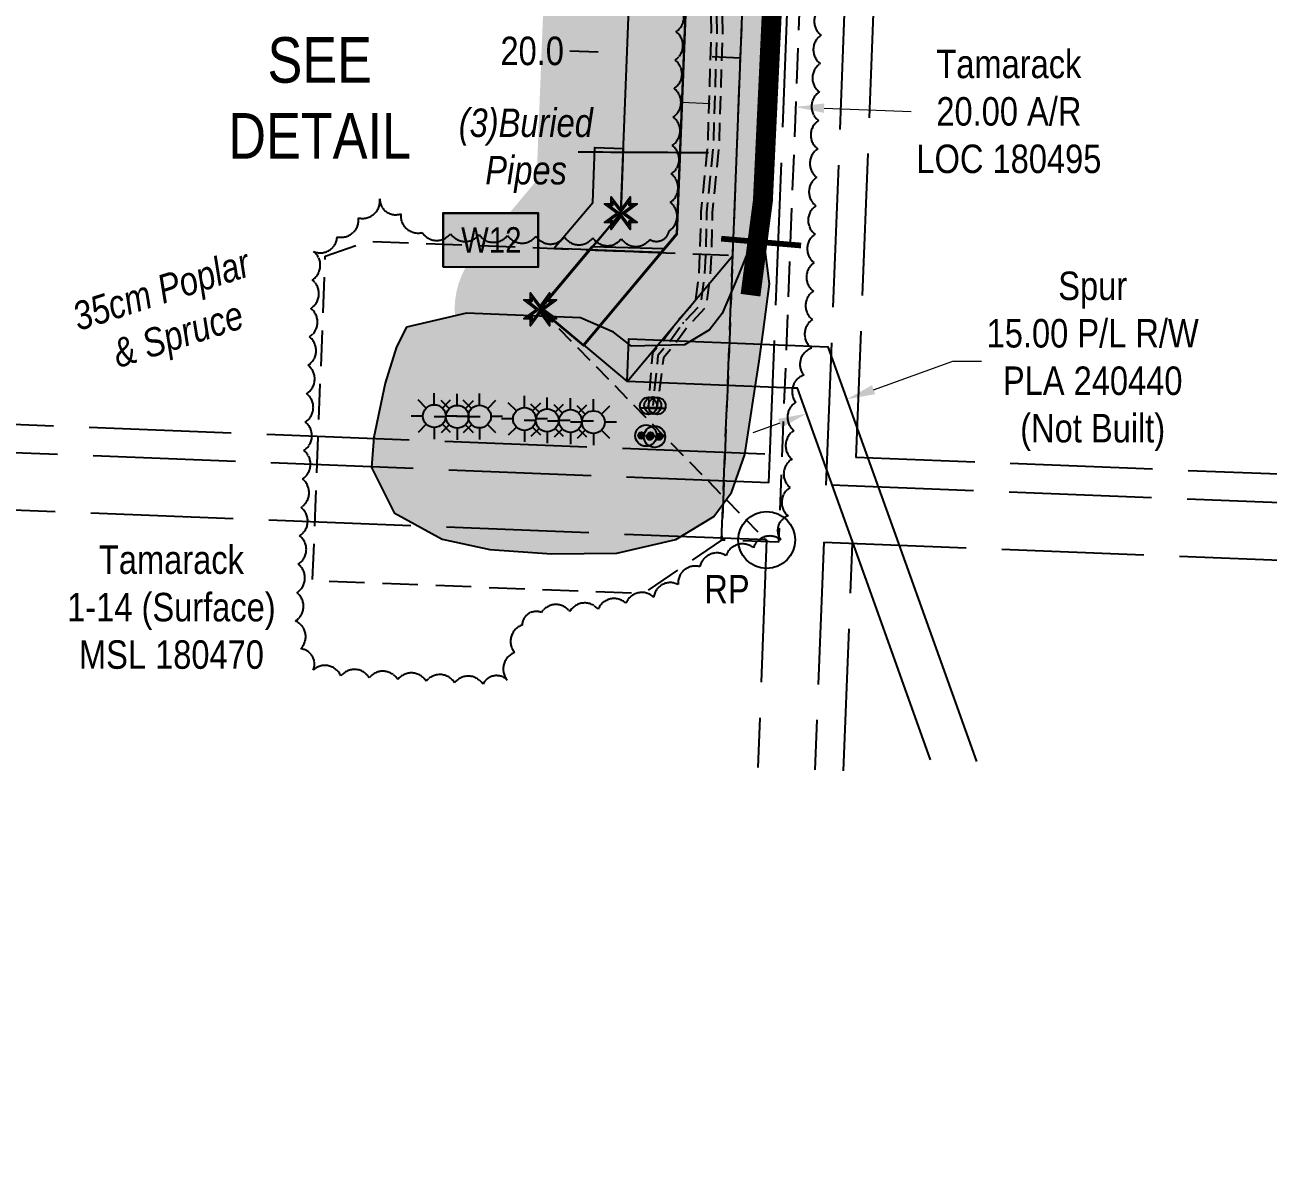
# Model space of a CAD drawing. Extents: x 325071 to 332576, y 6141995 to 6143910.
# Drawn here: x 327219.9 to 327656.5, y 6142758.7 to 6143155.1 of the extents above; entities that cross this region are included whole.
import ezdxf
from ezdxf.enums import TextEntityAlignment as Align

# ---------------------------------------------------------------- set-up
doc = ezdxf.new("R2010")
doc.units = 0
doc.header["$LTSCALE"] = 5
doc.header["$PDSIZE"] = 0.5
for name, pattern in [('0', [1, 1, 0]), ('foc-ACCESSROAD', [3.75, 2.5, -1.25]), ('foc-TIELINE', [1.875, 1.25, -0.625]), ('foc-UNSURVEYED', [12.5, 10, -2.5]), ('UG_PIPE', [1.875, 1.25, -0.625])]:
    doc.linetypes.add(name, pattern=pattern)
doc.layers.get('Defpoints').update_dxf_attribs({"color": 9})
for name, color, linetype in [('35', 37, 'Continuous'), ('AS-PIPE-UG', 44, 'UG_PIPE'), ('AS-PIPE-UG-T', 44, 'Continuous'), ('AS-ROADS', 254, 'Continuous'), ('AS-SYMBOL', 7, 'Continuous'), ('C-AR', 13, 'foc-ACCESSROAD'), ('C-RW', 13, 'Continuous'), ('C-WS', 13, 'foc-ACCESSROAD'), ('C-WS-S', 8, 'Continuous'), ('DETAIL-T', 7, 'Continuous'), ('L-MON', 1, 'Continuous'), ('L-TIE', 7, 'foc-TIELINE'), ('L-USEC', 7, 'foc-UNSURVEYED'), ('P-BUFFER-H 30m', 51, 'Continuous'), ('P-PROPOSED', 10, 'Continuous'), ('P-PROPOSED-H', 21, 'Continuous'), ('P-TEMP-BLOCKS', 250, 'Continuous'), ('P-TEMP-H', 41, 'Continuous'), ('P-TEMP_WORKSPACE', 46, 'Continuous'), ('P-TXT', 4, 'Continuous'), ('T-BUSH', 110, '0')]:
    doc.layers.add(name, color=color, linetype=linetype)
for name, color, linetype, lineweight in [('AS-GENERAL', 48, 'Continuous', 18), ('C-AR-T', 13, 'Continuous', 9), ('C-RW-T', 13, 'Continuous', 9)]:
    doc.layers.add(name, color=color, linetype=linetype, lineweight=lineweight)
doc.layers.add('P-EXISTINGCUT', color=125, linetype='Continuous', plot=False)
doc.layers.add('P-EXISTINGDISPO', color=175, linetype='Continuous', plot=False)
doc.styles.add('80', font='ARIALN.TTF', dxfattribs={"height": 10})
doc.styles.add('80CG', font='ARIALN.TTF', dxfattribs={"height": 10})
doc.styles.add('80L', font='ARIALN.TTF', dxfattribs={"height": 10})
doc.styles.add('80LS', font='ARIALNI.TTF', dxfattribs={"height": 10})
doc.dimstyles.new('Compass 5 000', dxfattribs={"dimscale": 5, "dimtxt": 9, "dimasz": 2, "dimexe": 0.2, "dimexo": 0.0625, "dimgap": 0.5, "dimtad": 0, "dimtih": 1, "dimtoh": 1, "dimzin": 0, "dimdsep": 46, "dimtxsty": '80CG', "dimcen": 0.1, "dimse1": 1, "dimse2": 1, "dimclrd": 256, "dimclrt": 256, "dimaunit": 1, "dimadec": 4, "dimazin": 0, "dimtfac": 0.06, "dimtofl": 0, "dimtmove": 0, "dimatfit": 1, "dimfxl": 0.2, "dimtolj": 1, "dimtzin": 0, "dimlwd": -1, "dimarcsym": 0})

# ---------------------------------------------------------------- blocks, each defined once
blk = doc.blocks.new('*D433')
at = {"layer": 'C-AR-T', "transparency": 16777216}
for p, q in [((327460.5543209595, 6143127.441413403), (327450.5620206417, 6143127.833758096)), ((327500.5195913234, 6143125.872188974), (327531.0968747934, 6143124.671581053))]:
    blk.add_line(p, q, dxfattribs=at)
for points in [[(327460.6197117418, 6143129.106796789), (327460.4889301773, 6143125.776030016), (327470.5466212773, 6143127.049068709)], [(327500.5849821058, 6143127.537572361), (327500.4542005413, 6143124.206805588), (327490.5272910057, 6143126.264533668)]]:
    blk.add_solid(points, dxfattribs=at)
at = {"layer": 'Defpoints', "color": 0, "transparency": 16777216}
for p in [(327474.6231156647, 6143230.869910021), (327494.6037853931, 6143230.08537498), (327490.5272910057, 6143126.264533668)]:
    blk.add_point(p, dxfattribs=at)
at = {"layer": 'C-AR-T', "transparency": 16777216, "insert": (327565.4317997593, 6143124.671581054), "char_height": 10, "attachment_point": 5, "style": '80CG'}
blk.add_mtext('\\A1;Tamarack\\P20.00 A/R\\PLOC 180495', dxfattribs=at)
blk = doc.blocks.new('RISER')
h = blk.add_hatch(color=255)
h.dxf.hatch_style = 1
edge = h.paths.add_edge_path()
edge.add_arc((0, 0), 0.7000000000000001, 0, 360)
blk.add_hatch(color=13).paths.add_polyline_path([(0.5809894393423747, -0.1498374831999172), (-0.5809055220925075, -0.1501624933266612, 0.7745966773228882)])
at = {"color": 13}
blk.add_line((-0.5809055220925075, -0.1501624933266612), (0.5809894393423747, -0.1498374831996898), dxfattribs=at)
blk.add_circle((0, 0), 0.6000000000000001, dxfattribs=at)
blk = doc.blocks.new('PIG')
h = blk.add_hatch(color=255)
h.dxf.hatch_style = 1
edge = h.paths.add_edge_path()
edge.add_arc((0, 0), 0.85, 0, 360)
at = {"layer": 'AS-SYMBOL'}
h = blk.add_hatch(color=13, dxfattribs=at)
h.dxf.hatch_style = 1
h.paths.add_polyline_path([(-0.1007441909823683, 0.004742452807931841, 1), (-0.5507441909794579, 0.004742452807931841, 1)])
h = blk.add_hatch(color=13, dxfattribs=at)
h.dxf.hatch_style = 1
h.paths.add_polyline_path([(0.1007441909823683, 0.004742452807931841, 1), (0.5507441909794579, 0.004742452807931841, 1)])
at = {"layer": 'AS-SYMBOL', "color": 13}
for centre, radius in [((0, 0), 0.75), ((-0.3257441909809131, 0.004742452807931841), 0.225), ((0.3257441909809131, 0.004742452807931841), 0.225)]:
    blk.add_circle(centre, radius, dxfattribs=at)
blk = doc.blocks.new('GAS')
h = blk.add_hatch(color=255)
h.dxf.hatch_style = 1
edge = h.paths.add_edge_path()
edge.add_arc((0, 0), 0.9, 0, 360)
for p, q in [((-0.5711929310346023, 0.5711929297831376), (-1.142385862069204, 1.142385861385264)), ((0, 0.8077887887338874), (0, 1.615577579286764)), ((0.5711929310309642, 0.5711929297831376), (1.142385862065566, 1.142385861385264)), ((-0.8077887898725749, 0), (-1.615577579628734, 0)), ((1.615577579625096, 0), (0.8077887898689368, 0)), ((-0.5711929310346023, -0.5711929316021271), (-1.142385862069204, -1.142385863204253)), ((0, -0.8077887905528768), (0, -1.615577581105753)), ((1.142385862065566, -1.142385863204253), (0.5711929310309642, -0.5711929316021271))]:
    blk.add_line(p, q)
blk.add_circle((0, 0), 0.8000000000000003)
blk = doc.blocks.new('*D445')
at = {"layer": 'C-RW-T', "transparency": 16777216}
for p, q in [((327517.9126380277, 6143026.964910468), (327545.7788028894, 6143036.945029503)), ((327545.7788028894, 6143036.945029503), (327555.7788028892, 6143036.945029504)), ((327484.9638447966, 6143015.164475061), (327475.5494168131, 6143011.79274765))]:
    blk.add_line(p, q, dxfattribs=at)
for points in [[(327517.3506834591, 6143028.533981799), (327518.4745925963, 6143025.395839138), (327508.4982100436, 6143023.593183056)], [(327484.401890228, 6143016.733546393), (327485.5257993652, 6143013.595403731), (327494.3782727802, 6143018.536202474)]]:
    blk.add_solid(points, dxfattribs=at)
at = {"layer": 'Defpoints', "color": 0, "transparency": 16777216}
for p in [(327508.4982100436, 6143023.593183056), (327511.0009096886, 6143016.605226234), (327496.8809724248, 6143011.548245652)]:
    blk.add_point(p, dxfattribs=at)
at = {"layer": 'C-RW-T', "transparency": 16777216, "insert": (327594.8647510477, 6143036.945029504), "char_height": 10, "attachment_point": 5, "style": '80CG'}
blk.add_mtext('\\A1;Spur\\P15.00 P/L R/W\\PPLA 240440\\P(Not Built)', dxfattribs=at)
blk = doc.blocks.new('TEMP')
h = blk.add_hatch(color=255)
h.dxf.hatch_style = 1
h.paths.add_polyline_path([(-5.274161e-10, 0.2514284397220763), (-0.6656854269836912, 1.152061669657268), (-0.6656854269836914, 0.6656854303339061), (-1.152061663105632, 0.6656854303339061), (-0.2514284404497629, 5.273253e-10), (-1.152061661774314, -0.665685419564579), (-0.6656854224511335, -0.6656854195645793), (-0.6656854224511335, -1.152061655686338), (-5.273251e-10, -0.2514284436956587), (0.6656854183820542, -1.152061663420681), (0.6656854183820542, -0.6656854208922597), (1.152061656810019, -0.6656854053035205), (0.2514284429676993, 5.273253e-10), (1.152061671303363, 0.6656854258011663), (0.6656854287749412, 0.6656854258011663), (0.6656854131859291, 1.15206166422904)])
h.paths.add_polyline_path([(0.5656854229146121, 0.8485281473411305), (0.5656854319800914, 0.5656854258011663), (0.8485281444547581, 0.5656854258011663), (0.0831890339399251, 0), (0.8485281399220186, -0.5656854150320215), (0.5656854183820542, -0.5656854240973189), (0.5656854183820542, -0.8485281365719859), (0, -0.08318903609469999), (-0.5656854224511337, -0.8485281320390644), (-0.5656854224511337, -0.5656854195645792), (-0.8485281349258001, -0.5656854195645794), (-0.0831890328488955, 0), (-0.8485281394583584, 0.5656854303339058), (-0.5656854269836913, 0.5656854303339061), (-0.5656854269836913, 0.8485281428085727), (0, 0.0831890306941206)], flags=16)
h = blk.add_hatch(color=1)
h.dxf.hatch_style = 1
h.paths.add_polyline_path([(0, 0.0831890306941205), (-0.5656854269836911, 0.8485281428085727), (-0.5656854269836912, 0.5656854303339061), (-0.8485281394583578, 0.5656854303339061), (-0.0831890328488953, -1e-16), (-0.8485281349258001, -0.5656854195645793), (-0.5656854224511337, -0.5656854195645793), (-0.5656854224511337, -0.848528132039064), (0, -0.08318903609469999), (0.5656854183820542, -0.8485281365719856), (0.5656854183820542, -0.5656854240973191), (0.8485281399220184, -0.5656854150320213), (0.0831890339399251, -1e-16), (0.8485281444547581, 0.5656854258011663), (0.5656854319800914, 0.5656854258011663), (0.5656854229146121, 0.8485281473411308)])
at = {"color": 1}
for p, q in [((-0.0831890328488953, 0), (0.0831890339399252, 0)), ((0, 0.0831890306941205), (0, -0.08318903609469999))]:
    blk.add_line(p, q, dxfattribs=at)
at = {"color": 255, "flags": 128}
blk.add_lwpolyline([(-0.251428440449763, 5.27325e-10), (-1.152061663105632, 0.6656854303339061), (-0.6656854269836914, 0.6656854303339061), (-0.6656854269836914, 1.152061669657268), (-5.274159999999999e-10, 0.2514284397220763), (0.6656854131859291, 1.15206166422904), (0.6656854287749412, 0.6656854258011663), (1.152061671303363, 0.6656854258011663), (0.2514284429676991, 5.27325e-10), (1.152061656810019, -0.6656854053035204), (0.6656854183820542, -0.6656854208922596), (0.6656854183820542, -1.152061663420681), (-5.27325e-10, -0.2514284436956586), (-0.6656854224511335, -1.152061655686338), (-0.6656854224511335, -0.6656854195645793), (-1.152061661774314, -0.6656854195645793)], close=True, dxfattribs=at)
at = {"color": 1, "flags": 128}
blk.add_lwpolyline([(-0.0831890328488953, 0), (-0.8485281394583578, 0.5656854303339061), (-0.5656854269836913, 0.5656854303339061), (-0.5656854269836913, 0.8485281428085727), (0, 0.0831890306941205), (0.5656854229146121, 0.8485281473411305), (0.5656854319800914, 0.5656854258011663), (0.8485281444547581, 0.5656854258011663), (0.0831890339399252, 0), (0.8485281399220184, -0.5656854150320214), (0.5656854183820542, -0.5656854240973189), (0.5656854183820542, -0.8485281365719856), (0, -0.08318903609469999), (-0.5656854224511335, -0.848528132039064), (-0.5656854224511335, -0.5656854195645792), (-0.8485281349258001, -0.5656854195645792)], close=True, dxfattribs=at)
blk = doc.blocks.new('*D454')
at = {"layer": 'Defpoints', "color": 0, "transparency": 16777216}
for p in [(327431.2676148391, 6143146.459267227), (327451.2493730812, 6143145.6792655), (327431.2159060774, 6143145.134613781)]:
    blk.add_point(p, dxfattribs=at)
at = {"layer": 'P-TXT', "transparency": 16777216}
for p, q in [((327421.2235163068, 6143145.524673615), (327411.2311265363, 6143145.914733447)), ((327461.19005409, 6143143.96455222), (327471.1824438605, 6143143.574492387))]:
    blk.add_line(p, q, dxfattribs=at)
for points in [[(327421.288526279, 6143147.190071911), (327421.1585063346, 6143143.85927532), (327431.2159060774, 6143145.134613781)], [(327461.2550640622, 6143145.629950516), (327461.1250441178, 6143142.299153925), (327451.1976643194, 6143144.354612053)]]:
    blk.add_solid(points, dxfattribs=at)
at = {"layer": 'P-TXT', "transparency": 16777216, "insert": (327398.0251238078, 6143145.914733448), "char_height": 10, "attachment_point": 5, "style": '80CG'}
blk.add_mtext('\\A1;20.0', dxfattribs=at)
blk = doc.blocks.new('Temp_Area_Small_Pink')
at = {"true_color": 0xff8aff}
h = blk.add_hatch(color=211, dxfattribs=at)
h.dxf.hatch_style = 1
h.paths.add_polyline_path([(-16.82711371331243, -9.436567862801894), (16.33187767662457, -9.436567862801894), (16.33187767662457, 9.053714016554295), (-16.82711371331243, 9.053714016554295)])
at = {"color": 250}
for points in [[(-17.02711371331247, -9.636567862801712), (16.53187767662462, -9.636567862801712), (16.53187767662462, 9.253714016554113), (-17.02711371331247, 9.253714016554113)], [(-16.92711371331245, -9.536567862801803), (16.43187767662459, -9.536567862801803), (16.43187767662459, 9.153714016554204), (-16.92711371331245, 9.153714016554204)]]:
    blk.add_lwpolyline(points, close=True, dxfattribs=at)
at = {"color": 250, "style": '80L'}
blk.add_attdef('TEMPORARY', text='', height=9, dxfattribs=at).set_placement((0.001048257894581184, -0.1484938545327168), align=Align.MIDDLE_CENTER)

msp = doc.modelspace()

# ---------------------------------------------------------------- hatches: boundary and pattern name
at = {"layer": 'AS-ROADS'}
h = msp.add_hatch(color=256, dxfattribs=at)
h.dxf.hatch_style = 1
h.paths.add_polyline_path([(327481.3729999996, 6143064.153), (327479.966500406, 6143075.102332491), (327478.9959936021, 6143077.319280504), (327474.5593745247, 6143077.353919419), (327470.3209999995, 6143066.991999992), (327464.7969999996, 6143053.716999993), (327460.3309999995, 6143047.995), (327451.4579999995, 6143042.761999993), (327432.912, 6143042.243999992), (327426.5459999995, 6143047.220999992), (327414.94, 6143052.153999993), (327374.947, 6143053.788999992), (327353.9399999995, 6143048.922999993), (327350.3219999995, 6143042.032999992), (327346.4429999996, 6143029.273), (327342.3799999995, 6143010.244999993), (327341.6459999995, 6142999.666999993), (327349.5949999995, 6142983.667999992), (327366.359, 6142974.451), (327383.132, 6142970.789999993), (327404.7709999995, 6142969.244), (327427.7929999995, 6142969.542), (327448.476, 6142974.385), (327461.8529999995, 6142982.381), (327468.0699999995, 6142990.895), (327472.6969999995, 6143004.164), (327477.746, 6143037.027), (327479.1319999995, 6143047.154999993)])
at = {"layer": 'P-BUFFER-H 30m'}
h = msp.add_hatch(color=256, dxfattribs=at)
h.dxf.hatch_style = 1
edge = h.paths.add_edge_path()
edge.add_line((329644.8170433939, 6143015.223781576), (329487.2075265931, 6143022.936033285))
edge.add_arc((329488.6735301838, 6143052.895651607), 29.99546459892471, 178.0000665704343, 267.19860000343374, ccw=False)
edge.add_line((329458.6963367944, 6143053.942443395), (329462.11454839, 6143151.830477316))
edge.add_line((329462.11454839, 6143151.830477316), (329370.9396537039, 6143118.825626192))
edge.add_arc((329360.7298109515, 6143147.030005419), 29.99546460067798, 269.31670000516925, 289.9000000065458, ccw=False)
edge.add_line((329360.3720984787, 6143117.036673853), (329103.729158056, 6143120.097500269))
edge.add_arc((329104.0868705313, 6143150.090831834), 29.9954645998089, 226.9832999987203, 269.3167000004786, ccw=False)
edge.add_line((329083.6236196706, 6143128.159501259), (329020.1423601619, 6143187.391335547))
edge.add_line((329020.1423601619, 6143187.391335547), (328233.4108207381, 6143226.787031945))
edge.add_line((328233.4108207381, 6143226.787031945), (327485.9951833357, 6143264.213978831))
edge.add_line((327485.9951833357, 6143264.213978831), (327478.8189134504, 6143080.198520428))
edge.add_arc((327448.8462323001, 6143081.367400755), 29.99546459980527, 320.0166999995888, 357.7666999981614, ccw=False)
edge.add_line((327471.8297100484, 6143062.093385939), (327439.103857643, 6143023.069139681))
edge.add_arc((327416.1203798947, 6143042.343154498), 29.99546460043571, 230.0166999915068, 320.0166999982257, ccw=False)
edge.add_line((327396.8463650744, 6143019.359676752), (327381.5240465755, 6143032.209019966))
edge.add_arc((327400.7980613961, 6143055.192497713), 29.9954646006484, 140.0166999978685, 230.016699991166, ccw=False)
edge.add_line((327377.814583648, 6143074.46651253), (327399.5578094898, 6143100.394423867))
edge.add_line((327399.5578094898, 6143100.394423867), (327408.0378238591, 6143317.840779194))
edge.add_arc((327438.0105050094, 6143316.671898867), 29.99546459976897, 87.1332999994604, 177.766699999939, ccw=False)
edge.add_line((327439.5106526199, 6143346.629826928), (328237.411214365, 6143306.674840108))
edge.add_line((328237.411214365, 6143306.674840108), (329042.3897955957, 6143266.365420434))
edge.add_arc((329040.8896479858, 6143236.407492372), 29.99546460031343, 46.98330000058428, 87.13330000054867, ccw=False)
edge.add_line((329061.3528988459, 6143258.338822948), (329124.0390523043, 6143199.848870444))
edge.add_line((329124.0390523043, 6143199.848870444), (329352.2490037067, 6143197.127147232))
edge.add_line((329352.2490037067, 6143197.127147232), (329474.7834321348, 6143241.483991097))
edge.add_arc((329484.9932748848, 6143213.27961187), 29.99546459982603, 87.2000000001969, 109.90000000205029, ccw=False)
edge.add_line((329486.4585464253, 6143243.239266004), (329515.6985734008, 6143241.809190104))
edge.add_arc((329514.23330186, 6143211.849535969), 29.99546459981659, -1.9999334313164923, 87.19999999975272, ccw=False)
edge.add_line((329544.2104952499, 6143210.80274418), (329540.3559366497, 6143100.418950653))
edge.add_line((329540.3559366497, 6143100.418950653), (329661.5536308178, 6143094.488426005))
edge.add_line((329661.5536308178, 6143094.488426005), (329698.6590832029, 6143092.672757799))
edge.add_arc((329697.1930796119, 6143062.713139476), 29.9954645998663, -2.8013996463827198, 87.19860000307648, ccw=False)
edge.add_line((329727.1526979434, 6143061.247136069), (329721.3223121769, 6142942.095890353))
edge.add_arc((329691.3626938494, 6142943.561893762), 29.99546459589512, 348.15143384892036, 357.19860035146553, ccw=False)
edge.add_line((329720.7190660256, 6142937.403053856), (329688.240689902, 6142782.59349363))
edge.add_arc((329658.8843177219, 6142788.752333535), 29.9954645995877, 267.86700746537576, 348.1514338521909, ccw=False)
edge.add_line((329657.7679121988, 6142758.777651965), (329637.4940155344, 6142759.532752237))
edge.add_arc((329638.6104210572, 6142789.507433808), 29.99546460019811, 168.1514338522366, 267.8670074659975, ccw=False)
edge.add_line((329609.254048877, 6142795.666273713), (329641.6233035301, 6142949.955701813))
edge.add_line((329641.6233035301, 6142949.955701813), (329644.8170433939, 6143015.223781576))
at = {"layer": 'P-PROPOSED-H'}
h = msp.add_hatch(color=256, dxfattribs=at)
h.dxf.hatch_style = 1
h.paths.add_polyline_path([(329676.2426651246, 6143043.717396317), (329488.673530184, 6143052.895651608), (329493.5603224569, 6143192.839734761), (329488.0255758678, 6143193.11042903), (329360.7298109542, 6143147.030005419), (329104.0868705316, 6143150.090831834), (329032.5907328562, 6143216.801029643), (328234.9109683481, 6143256.744960005), (327457.2043763403, 6143295.688730855), (327448.8462322999, 6143081.367400754), (327416.1203798944, 6143042.343154497), (327400.7980613956, 6143055.192497713), (327429.1308631757, 6143088.978209998), (327438.0105050097, 6143316.671898867), (328235.9110667549, 6143276.716912046), (329040.8896479856, 6143236.407492373), (329112.0677432406, 6143169.99404728), (329357.3374880555, 6143167.068862144), (329484.9932748846, 6143213.27961187), (329514.2333018602, 6143211.849535969), (329509.3464927704, 6143071.904971225), (329660.0876272267, 6143064.528807682), (329697.1930796118, 6143062.713139476), (329691.3626938453, 6142943.561893761), (329658.8843177217, 6142788.752333536), (329638.6104210572, 6142789.507433808), (329671.4669377192, 6142946.119416982)])
at = {"layer": 'P-TEMP-H'}
h = msp.add_hatch(color=256, dxfattribs=at)
h.dxf.hatch_style = 1
h.paths.add_polyline_path([(327430.0159234991, 6143111.673117481), (327429.1308631757, 6143088.978209998), (327418.3155237077, 6143076.08135813), (327405.6826134836, 6143076.577419169), (327419.2731786137, 6143092.783614621), (327420.0250297824, 6143112.062744257)])

# ---------------------------------------------------------------- linework, layer by layer
at = {"layer": '35', "color": 3}
msp.add_circle((327480.3628548714, 6142974.159041679), 9.998488199999992, dxfattribs=at)
at = {"layer": 'AS-GENERAL', "const_width": 1.999717999999999, "flags": 128}
msp.add_lwpolyline([(327492.455999999, 6143077.611999989), (327464.3739999994, 6143080.01799999)], dxfattribs=at)
at = {"layer": 'AS-PIPE-UG', "flags": 128}
for points in [[(327470.8130872925, 6143354.878976082), (327469.6844132873, 6143336.560497096), (327468.1646495006, 6143318.314333048), (327467.0091236142, 6143300.391197727), (327464.1883657332, 6143273.882677766), (327462.4621522317, 6143237.779382964), (327460.1233842754, 6143198.632313678), (327460.8308362798, 6143152.635925725), (327459.624345205, 6143112.834682549), (327457.2739200958, 6143089.505463107), (327456.9155482344, 6143075.760848197), (327456.4887304622, 6143066.839171144), (327455.2610371811, 6143057.764795701), (327449.5008803145, 6143051.703010591), (327444.8955390159, 6143045.291198729), (327440.2582673121, 6143039.798896268), (327438.8429999995, 6143021.303)], [(327472.809, 6143354.755999993), (327471.6789999995, 6143336.415999993), (327470.1589999995, 6143318.166999993), (327469.002, 6143300.220999992), (327466.183, 6143273.728999993), (327464.4589999995, 6143237.671999993), (327462.1239999995, 6143198.588), (327462.8309999995, 6143152.620999993), (327461.621, 6143112.703999992), (327459.2709999995, 6143089.378999992), (327458.914, 6143075.686999992), (327458.482, 6143066.656999992), (327457.1559999996, 6143056.855999992), (327451.045, 6143050.424999992), (327451.045, 6143050.424999992), (327446.474, 6143044.061), (327442.1839999995, 6143038.98), (327440.3689999995, 6143021.403999993)], [(327474.8049127067, 6143354.633023917), (327473.6735867118, 6143336.271502904), (327472.1533504989, 6143318.019666938), (327470.9948763858, 6143300.050802258), (327468.177634266, 6143273.57532222), (327466.4558477678, 6143237.564617022), (327464.1246157237, 6143198.543686309), (327464.8311637193, 6143152.606074261), (327463.617654795, 6143112.573317443), (327461.2680799037, 6143089.252536885), (327460.9124517656, 6143075.613151802), (327460.4752695374, 6143066.47482884), (327459.0509628185, 6143055.947204291), (327452.5891196851, 6143049.146989401), (327448.052460984, 6143042.830801264), (327444.1097326878, 6143038.161103725), (327441.881, 6143021.267999993)]]:
    msp.add_lwpolyline(points, dxfattribs=at)
at = {"layer": 'AS-ROADS', "const_width": 6.998941739999987, "flags": 128}
msp.add_lwpolyline([(327474.6879999996, 6143060.155999993), (327479.0469999996, 6143093.332999992), (327489.543, 6143315.067), (327492.2709999995, 6143343.858999993)], dxfattribs=at)
at = {"layer": 'AS-ROADS', "flags": 128}
msp.add_lwpolyline([(327481.3729999996, 6143064.153), (327479.966500406, 6143075.102332491), (327478.9959936021, 6143077.319280504), (327474.5593745247, 6143077.353919419), (327470.3209999995, 6143066.991999992), (327464.7969999996, 6143053.716999993), (327460.3309999995, 6143047.995), (327451.4579999995, 6143042.761999993), (327432.912, 6143042.243999992), (327426.5459999995, 6143047.220999992), (327414.94, 6143052.153999993), (327374.947, 6143053.788999992), (327353.9399999995, 6143048.922999993), (327350.3219999995, 6143042.032999992), (327346.4429999996, 6143029.273), (327342.3799999995, 6143010.244999993), (327341.6459999995, 6142999.666999993), (327349.5949999995, 6142983.667999992), (327366.359, 6142974.451), (327383.132, 6142970.789999993), (327404.7709999995, 6142969.244), (327427.7929999995, 6142969.542), (327448.476, 6142974.385), (327461.8529999995, 6142982.381), (327468.0699999995, 6142990.895), (327472.6969999995, 6143004.164), (327477.746, 6143037.027), (327479.1319999995, 6143047.154999993)], close=True, dxfattribs=at)
at = {"layer": 'C-AR', "flags": 128}
msp.add_lwpolyline([(327484.5231608685, 6142973.351243625), (327464.5423923535, 6142974.131132939), (327464.7696545813, 6142979.921455035), (327465.9532903394, 6143010.069251892), (327468.468185254, 6143074.111995473), (327477.1441870201, 6143295.07825389), (327477.9055857065, 6143315.053802595), (327501.0013007643, 6143313.888037259), (327507.9122359179, 6143313.538947685), (327500.7307361359, 6143306.981626291), (327497.5075683093, 6143304.039404214), (327485.9337885641, 6143009.276444895), (327484.7498873061, 6142979.128560782), (327484.5231608685, 6142973.351243625)], close=True, dxfattribs=at)
at = {"layer": 'C-RW', "flags": 128}
for points in [[(326614.662202804, 6143400.900769646), (326694.0712482256, 6143395.35488406), (327459.4698866176, 6143356.268945443), (327448.7528745157, 6143081.72500868), (327416.0301763502, 6143042.717132036), (327431.350667346, 6143029.865168632), (327468.4681852541, 6143074.111995498), (327480.2227637779, 6143375.235875185), (326715.6861986473, 6143413.89068474), (326615.4487968156, 6143420.891519556)], [(327537.915034571, 6142896.974899603), (327517.1334025316, 6142955.000552018), (327508.8339541394, 6142978.173036994), (327491.1740913925, 6143027.483043319), (327489.7806831188, 6143027.539132351), (327486.6496487239, 6143027.663894791), (327466.6693202623, 6143028.458901001), (327431.350667346, 6143029.865168632), (327431.9473592756, 6143044.851508437), (327443.534222576, 6143044.389542015), (327467.257694367, 6143043.445564512), (327487.237984261, 6143042.649857199), (327490.3677555924, 6143042.525144019), (327501.8819537348, 6143042.066879421), (327524.9939279332, 6142977.534374331), (327554.0740291887, 6142896.337016668)]]:
    msp.add_lwpolyline(points, dxfattribs=at)
at = {"layer": 'C-WS', "flags": 128}
for points in [[(327464.5423923535, 6142974.131132939), (327436.9012508086, 6142955.28285773), (327320.9046021949, 6142959.837715738), (327321.9157078809, 6142985.592694158), (327323.0995255841, 6143015.740502094), (327325.380999999, 6143073.84), (327340.2191033305, 6143079.14799839), (327468.468185254, 6143074.111995473), (327465.9532903394, 6143010.069251892), (327464.7696545813, 6142979.921455035), (327464.5423923535, 6142974.131132939)], [(327464.542392352, 6142974.131132964), (327436.9012508088, 6142955.282857727), (327320.9046021937, 6142959.837715764), (327321.9157078796, 6142985.592694186), (327323.0995255841, 6143015.740502097), (327325.3809999994, 6143073.84), (327340.2191033306, 6143079.147998415), (327468.4681852541, 6143074.111995498), (327465.953290338, 6143010.06925188), (327464.7696545815, 6142979.921455035), (327464.542392352, 6142974.131132964)]]:
    msp.add_lwpolyline(points, close=True, dxfattribs=at)
at = {"layer": 'L-TIE'}
msp.add_line((327400.7980613956, 6143055.192497713), (327480.4539489252, 6142973.803141533), dxfattribs=at)
at = {"layer": 'L-USEC', "flags": 128}
for points in [[(327481.1498329592, 6142994.260604516), (327512.635561751, 6143798.152736149)], [(327501.2511379046, 6142993.467139315), (327532.7371077983, 6143797.365426755)], [(327542.7836213851, 6143796.964569825), (327511.6913455637, 6143003.116612659)], [(326680.3482390763, 6143036.167937689), (327481.5433211842, 6143004.307127187)], [(327481.1622259493, 6142994.260111677), (326679.9614985472, 6143026.121932407)], [(327480.3628548714, 6142974.159041679), (326679.1621274687, 6143006.0208624)], [(328302.843119552, 6142971.88578268), (327511.6913455637, 6143003.116612659)], [(328302.461408979, 6142961.838676383), (327501.2511379046, 6142993.467139315)], [(327480.3628548714, 6142974.159041679), (327477.232855133, 6142894.232435766)], [(327500.4644053873, 6142973.371846377), (327497.3341584695, 6142893.438928573)], [(327500.4641599602, 6142973.365579229), (328301.6678928343, 6142941.737374392)], [(327507.3799429171, 6142893.042367127), (327510.5099005535, 6142972.969014992)]]:
    msp.add_lwpolyline(points, dxfattribs=at)
at = {"layer": 'P-EXISTINGCUT', "flags": 128}
msp.add_lwpolyline([(327417.9299623474, 6143076.096498081), (327418.9506949286, 6143077.313286824), (327444.422724152, 6143076.563149159), (327443.198894606, 6143075.104253816)], close=True, dxfattribs=at)
at = {"layer": 'P-EXISTINGDISPO', "flags": 128}
msp.add_lwpolyline([(327417.9299623474, 6143076.096498081), (327443.198894606, 6143075.104253816), (327416.0301763502, 6143042.717132036), (327400.7099026253, 6143055.568913154)], close=True, dxfattribs=at)
at = {"layer": 'P-PROPOSED'}
msp.add_lwpolyline([(329032.5907328562, 6143216.801029643), (328234.9109683481, 6143256.744960005), (327457.2043763403, 6143295.688730855), (327448.8462322999, 6143081.367400754), (327416.1203798944, 6143042.343154497), (327400.7980613956, 6143055.192497713), (327429.1308631757, 6143088.978209998), (327438.0105050097, 6143316.671898867), (328235.9110667549, 6143276.716912046), (329040.8896479856, 6143236.407492373)], dxfattribs=at)
at = {"layer": 'P-TEMP_WORKSPACE', "flags": 128}
msp.add_lwpolyline([(327430.0159234991, 6143111.673117481), (327429.1308631757, 6143088.978209998), (327418.3155237077, 6143076.08135813), (327405.6826134836, 6143076.577419169), (327419.2731786137, 6143092.783614621), (327420.0250297824, 6143112.062744257)], close=True, dxfattribs=at)
at = {"layer": 'T-BUSH', "flags": 128}
msp.add_lwpolyline([(328483.4692846529, 6143207.926424315, 0.52056705), (328473.4773657293, 6143208.288808811, 0.52056705), (328470.3494297217, 6143216.493770057, 0.52056705), (328468.6663511384, 6143226.349581174, 0.52056705), (328467.4170788886, 6143236.239235463, 0.52056705), (328467.5513054006, 6143246.236822641, 0.52056705), (328467.685531913, 6143256.234409833, 0.52056705), (328471.3417946941, 6143263.685922991, 0.52056705), (328473.3789673388, 6143267.397812264, 0.52056705), (328463.3920359457, 6143267.878403189, 0.52056705), (328453.405104553, 6143268.358994121, 0.52056705), (328443.4181731608, 6143268.839585059, 0.52056705), (328433.4312417681, 6143269.320175984, 0.52056705), (328423.444310375, 6143269.800766916, 0.52056705), (328413.4573789824, 6143270.281357855, 0.52056705), (328403.4704475901, 6143270.761948779, 0.52056705), (328393.4835161975, 6143271.242539711, 0.52056705), (328383.4965848044, 6143271.72313065, 0.52056705), (328373.5096534117, 6143272.203721582, 0.52056705), (328363.5227220195, 6143272.684312507, 0.52056705), (328353.5357906264, 6143273.164903439, 0.52056705), (328343.5488592337, 6143273.645494377, 0.52056705), (328333.561927841, 6143274.126085302, 0.52056705), (328323.5749964488, 6143274.606676234, 0.52056705), (328313.5880650557, 6143275.087267173, 0.52056705), (328303.601133663, 6143275.567858097, 0.52056705), (328293.6142022703, 6143276.048449029, 0.52056705), (328283.6272708781, 6143276.529039968, 0.52056705), (328273.640339485, 6143277.0096309, 0.52056705), (328263.6534080923, 6143277.490221824, 0.52056705), (328253.6664766997, 6143277.970812757, 0.52056705), (328243.6795453075, 6143278.451403695, 0.52056705), (328233.6926139143, 6143278.93199462, 0.52056705), (328223.7056825217, 6143279.412585552, 0.52056705), (328213.7187511291, 6143279.89317649, 0.52056705), (328203.7318197368, 6143280.373767415, 0.52056705), (328193.7448883437, 6143280.854358347, 0.52056705), (328183.757956951, 6143281.334949286, 0.52056705), (328173.7710255584, 6143281.815540218, 0.52056705), (328163.7840941661, 6143282.296131142, 0.52056705), (328153.797162773, 6143282.776722074, 0.52056705), (328143.8102313803, 6143283.257313012, 0.52056705), (328133.8232999877, 6143283.737903937, 0.52056705), (328123.8363685955, 6143284.218494869, 0.52056705), (328113.8496563812, 6143284.703253742, 0.52056705), (328103.8674017532, 6143285.272778833, 0.52056705), (328093.8851471253, 6143285.842303923, 0.52056705), (328083.9028924978, 6143286.411829013, 0.52056705), (328073.9206378699, 6143286.981354104, 0.52056705), (328063.9383832419, 6143287.550879194, 0.52056705), (328053.9561286136, 6143288.120404284, 0.52056705), (328043.9738739856, 6143288.689929375, 0.52056705), (328033.9916193577, 6143289.259454465, 0.52056705), (328024.0093647302, 6143289.828979556, 0.52056705), (328014.0271101022, 6143290.398504646, 0.52056705), (328004.0448554739, 6143290.968029737, 0.52056705), (327994.0626008459, 6143291.537554828, 0.52056705), (327990.2196782966, 6143284.96562281, 0.52056705), (327989.2848267013, 6143275.010934528, 0.52056705), (327988.3499751056, 6143265.05624624, 0.52056705), (327987.4151235099, 6143255.101557959, 0.52056705), (327986.4802719138, 6143245.146869677, 0.52056705), (327982.3629697639, 6143238.813345806, 0.52056705), (327972.3706578043, 6143239.164725906, 0.52056705), (327962.3783458439, 6143239.516106021, 0.52056705), (327952.3860338844, 6143239.867486121, 0.52056705), (327942.3937219239, 6143240.218866228, 0.52056705), (327932.4030817166, 6143239.892010017, 0.52056705), (327922.4126233628, 6143239.491375331, 0.52056705), (327912.4221650081, 6143239.090740637, 0.52056705), (327904.4934674407, 6143240.68232605, 0.52056705), (327905.2365117669, 6143250.653166106, 0.52056705), (327905.9795560936, 6143260.624006161, 0.52056705), (327906.7226004208, 6143270.594846217, 0.52056705), (327907.465644747, 6143280.565686273, 0.52056705), (327908.2086890741, 6143290.536526335, 0.52056705), (327905.6724286592, 6143297.529777311, 0.52056705), (327895.6763564208, 6143297.749563795, 0.52056705), (327885.6802841828, 6143297.969350278, 0.52056705), (327875.6842119452, 6143298.189136762, 0.52056705), (327870.374989238, 6143291.735518032, 0.52056705), (327867.1894605213, 6143282.258061987, 0.52056705), (327864.0039318047, 6143272.780605949, 0.52056705), (327860.8184030885, 6143263.303149904, 0.52056705), (327857.6328743718, 6143253.825693852, 0.52056705), (327854.4473456547, 6143244.348237808, 0.52056705), (327851.2618169381, 6143234.870781763, 0.52056705), (327846.5034980333, 6143226.290157014, 0.52056705), (327839.9693972293, 6143218.722112809, 0.52056705), (327832.9911715837, 6143212.538029621, 0.52056705), (327823.2734235913, 6143214.890717489, 0.52056705), (327813.555675598, 6143217.243405369, 0.52056705), (327805.7790248726, 6143223.137474233, 0.52056705), (327797.8780801735, 6143229.232261671, 0.52056705), (327789.741650488, 6143235.043309619, 0.52056705), (327781.9974720968, 6143241.281492552, 0.52056705), (327775.5159202132, 6143248.894589915, 0.52056705), (327771.4577211722, 6143257.246464817, 0.52056705), (327772.58985039, 6143267.180650721, 0.52056705), (327773.7219796079, 6143277.114836633, 0.52056705), (327774.8541088261, 6143287.049022544, 0.52056705), (327775.9862380439, 6143296.983208463, 0.52056705), (327774.71622082, 6143305.697023745, 0.52056705), (327764.9237433349, 6143306.782515374, 0.52056705), (327754.9328963361, 6143307.173338252, 0.52056705), (327744.9420493368, 6143307.564161131, 0.52056705), (327734.9512023375, 6143307.954984016, 0.52056705), (327724.9603553382, 6143308.345806895, 0.52056705), (327714.9695083385, 6143308.736629766, 0.52056705), (327704.9786613392, 6143309.127452645, 0.52056705), (327694.9878143399, 6143309.518275524, 0.52056705), (327684.9969673406, 6143309.909098409, 0.52056705), (327675.0061203413, 6143310.299921287, 0.52056705), (327665.015273342, 6143310.690744159, 0.52056705), (327655.0244263432, 6143311.081567037, 0.52056705), (327645.0335793439, 6143311.472389916, 0.52056705), (327635.0427323446, 6143311.863212802, 0.52056705), (327625.0518853453, 6143312.25403568, 0.52056705), (327615.0610383456, 6143312.644858551, 0.52056705), (327605.0701913463, 6143313.03568143, 0.52056705), (327595.079344347, 6143313.426504308, 0.52056705), (327585.0884973477, 6143313.817327194, 0.52056705), (327575.0976503484, 6143314.208150072, 0.52056705), (327565.1068033492, 6143314.598972944, 0.52056705), (327555.1159563503, 6143314.989795823, 0.52056705), (327545.125109351, 6143315.380618701, 0.52056705), (327535.1342623517, 6143315.771441586, 0.52056705), (327525.1434153524, 6143316.162264464, 0.52056705), (327515.1525683528, 6143316.553087336, 0.52056705), (327508.1331893366, 6143309.910758795, 0.52056705), (327504.0444719691, 6143301.434397599, 0.52056705), (327503.7411404657, 6143291.440511654, 0.52056705), (327503.4378089628, 6143281.44662571, 0.52056705), (327503.1344774602, 6143271.452739771, 0.52056705), (327502.8311459569, 6143261.458853818, 0.52056705), (327502.5278144539, 6143251.464967874, 0.52056705), (327502.2244829515, 6143241.471081936, 0.52056705), (327501.921151448, 6143231.477195983, 0.52056705), (327501.6178199452, 6143221.483310038, 0.52056705), (327501.3144884426, 6143211.4894241, 0.52056705), (327501.0111569392, 6143201.495538147, 0.52056705), (327500.7078254363, 6143191.501652203, 0.52056705), (327500.4044939338, 6143181.507766258, 0.52056705), (327500.1011624304, 6143171.513880319, 0.52056705), (327499.7978309275, 6143161.519994367, 0.52056705), (327499.4944994249, 6143151.526108422, 0.52056705), (327499.1911679216, 6143141.532222484, 0.52056705), (327498.8878364186, 6143131.538336531, 0.52056705), (327498.5845049162, 6143121.544450587, 0.52056705), (327498.2811734127, 6143111.550564649, 0.52056705), (327497.9778419098, 6143101.556678696, 0.52056705), (327497.6745104073, 6143091.562792751, 0.52056705), (327497.3711789039, 6143081.568906806, 0.52056705), (327497.067847401, 6143071.575020867, 0.52056705), (327496.7645158985, 6143061.581134915, 0.52056705), (327496.4611843951, 6143051.587248971, 0.52056705), (327496.1578528922, 6143041.593363033, 0.52056705), (327493.3847537421, 6143032.063730921, 0.52056705), (327490.6222376511, 6143022.520908733, 0.52056705), (327489.9501439398, 6143012.545035014, 0.52056705), (327489.2780502286, 6143002.569161301, 0.52056705), (327488.6059565173, 6142992.593287596, 0.52056705), (327487.9338628061, 6142982.617413876, 0.52056705), (327485.327651364, 6142974.203846809, 0.52056705), (327475.7162177338, 6142971.448831401, 0.52056705), (327466.1109202084, 6142968.676421813, 0.52056705), (327456.8982853687, 6142964.79091983, 0.52056705), (327449.2624245088, 6142958.512795741, 0.52056705), (327440.7018892299, 6142954.113546819, 0.52056705), (327430.9372563397, 6142951.963730354, 0.52056705), (327421.1726234495, 6142949.813913895, 0.52056705), (327411.2317758626, 6142949.046583748, 0.52056705), (327401.2400757604, 6142948.678215229, 0.52056705), (327394.4617831162, 6142944.272842905, 0.52056705), (327391.8617416837, 6142934.618333559, 0.52056705), (327389.2617002504, 6142924.963824206, 0.52056705), (327380.7627614766, 6142923.46047717, 0.52056705), (327370.7793010328, 6142924.008458788, 0.52056705), (327360.7958405895, 6142924.556440412, 0.52056705), (327350.8143638828, 6142925.13806931, 0.52056705), (327340.8356755301, 6142925.766993023, 0.52056705), (327330.8569871779, 6142926.395916742, 0.52056705), (327321.0908320217, 6142928.439931842, 0.52056705), (327316.7596968323, 6142935.908541603, 0.52056705), (327314.9002393791, 6142945.732603105, 0.52056705), (327315.3734584308, 6142955.663469658, 0.52056705), (327315.8646198591, 6142965.649886771, 0.52056705), (327316.3557812871, 6142975.636303883, 0.52056705), (327316.8469427146, 6142985.622720995, 0.52056705), (327317.3381041426, 6142995.609138108, 0.52056705), (327317.8292655706, 6143005.595555226, 0.52056705), (327318.320426999, 6143015.581972338, 0.52056705), (327318.811588427, 6143025.568389451, 0.52056705), (327319.3027498545, 6143035.554806556, 0.52056705), (327319.7939112825, 6143045.541223668, 0.52056705), (327320.2850727105, 6143055.52764078, 0.52056705), (327320.7762341389, 6143065.514057892, 0.52056705), (327321.2673955669, 6143075.500475004, 0.52056705), (327329.5560756322, 6143080.676383701, 0.52056705), (327337.0381781655, 6143087.303254021, 0.52056705), (327344.500184726, 6143093.958193869, 0.52056705), (327351.8955864831, 6143088.75178271, 0.52056705), (327359.4109380178, 6143082.164233262, 0.52056705), (327369.3700705613, 6143081.774256638, 0.52056705), (327379.3642258797, 6143081.479934098, 0.52056705), (327389.3583811981, 6143081.185611552, 0.52056705), (327399.3525365169, 6143080.891289012, 0.52056705), (327409.3466918353, 6143080.596966472, 0.52056705), (327419.3408471537, 6143080.302643931, 0.52056705), (327429.335002472, 6143080.008321391, 0.52056705), (327439.3291577904, 6143079.71399885, 0.52056705), (327446.1604125918, 6143082.790607029, 0.52056705), (327446.5024481249, 6143092.783243224, 0.52056705), (327446.844483658, 6143102.775879411, 0.52056705), (327447.186519191, 6143112.768515592, 0.52056705), (327447.5285547241, 6143122.761151779, 0.52056705), (327447.8705902572, 6143132.753787967, 0.52056705), (327448.2126257902, 6143142.746424163, 0.52056705), (327448.5546613233, 6143152.73906035, 0.52056705), (327448.8966968564, 6143162.731696531, 0.52056705), (327449.2387323894, 6143172.724332718, 0.52056705), (327449.5807679225, 6143182.716968906, 0.52056705), (327449.9228034551, 6143192.709605101, 0.52056705), (327450.2648389881, 6143202.702241288, 0.52056705), (327450.6068745212, 6143212.694877469, 0.52056705), (327450.9489100543, 6143222.687513657, 0.52056705), (327451.2909455874, 6143232.680149844, 0.52056705), (327451.6329811204, 6143242.672786039, 0.52056705), (327451.9750166535, 6143252.665422227, 0.52056705), (327452.3170521866, 6143262.658058408, 0.52056705), (327452.6590877196, 6143272.650694596, 0.52056705), (327449.6195196105, 6143281.540804118, 0.52056705), (327444.1800550086, 6143286.234724391, 0.52056705), (327444.6033971664, 6143296.224246288, 0.52056705), (327445.0267393247, 6143306.213768183, 0.52056705), (327445.4500814825, 6143316.203290079, 0.52056705), (327439.6742260454, 6143320.549328861, 0.52056705), (327429.6889568046, 6143321.063298199, 0.52056705), (327419.7036875634, 6143321.577267524, 0.52056705), (327409.7184183226, 6143322.091236857, 0.52056705), (327399.7331490818, 6143322.605206195, 0.52056705), (327387.5478092, 6143323.232419221, 0.52056705)], format="xyb", dxfattribs=at)

# ---------------------------------------------------------------- block references
at = {"layer": 'AS-SYMBOL', "xscale": 4.999999999999986, "yscale": 4.999999999999986, "zscale": 4.999999999999986}
for name, p in [('RISER', (327438.8429999995, 6143021.303)), ('RISER', (327440.3689999995, 6143021.403999993)), ('RISER', (327441.881, 6143021.267999993)), ('PIG', (327437.995, 6143010.842)), ('PIG', (327440.987, 6143010.415999993))]:
    msp.add_blockref(name, p, dxfattribs=at)
at = {"layer": 'C-WS-S', "xscale": 4.999999999999986, "yscale": 4.999999999999986, "zscale": 4.999999999999986}
for p in [(327363.6479999995, 6143017.672), (327371.725, 6143017.462), (327379.5359999996, 6143017.525999992), (327395.3199999995, 6143016.675999993), (327403.292, 6143016.196), (327411.4679999995, 6143015.955999993), (327419.5309999996, 6143015.556999993)]:
    msp.add_blockref('GAS', p, dxfattribs=at)
at = {"layer": 'L-MON', "xscale": 4.999244099999994, "yscale": 4.999244099999994, "zscale": 4.999244099999994}
for p in [(327429.1308631757, 6143088.978209998), (327400.7980613956, 6143055.192497713)]:
    msp.add_blockref('TEMP', p, dxfattribs=at)
at = {"layer": 'P-TEMP-BLOCKS', "xscale": 0.99984882, "yscale": 0.99984882, "zscale": 0.99984882}
msp.add_blockref('Temp_Area_Small_Pink', (327383.6678241244, 6143079.706765526), dxfattribs=at).add_auto_attribs({'TEMPORARY': 'W12'})

# ---------------------------------------------------------------- texts
at = {"layer": 'AS-PIPE-UG-T', "insert": (327378.7032918751, 6143125.738974695), "char_height": 9.998488199999988, "attachment_point": 1, "style": '80L'}
msp.add_mtext_dynamic_manual_height_columns('\\pi-6.4608;{\\fArial Narrow|b0|i1|c0|p34;(3)Buried\\P\\pi2.8488;Pipes}', width=33.76984993178718, gutter_width=50, heights=[0], dxfattribs=at)
at = {"layer": 'DETAIL-T', "color": 3, "insert": (327323.4057125776, 6143129.477699143), "char_height": 15.99758111999997, "width": 214.5824167702737, "attachment_point": 5, "style": '80CG'}
msp.add_mtext('SEE\\PDETAIL', dxfattribs=at)
at = {"layer": 'T-BUSH', "insert": (327234.9536865583, 6143056.816071398), "char_height": 9.999999999999952, "width": 66.0932828247416, "attachment_point": 1, "rotation": 17.84082166782163, "style": '80LS'}
msp.add_mtext('\\pi0.70694;35cm Poplar \\P\\pi10.079;& Spruce', dxfattribs=at)

# ---------------------------------------------------------------- dimensions: what is measured, and where the dimension line sits
at = {"layer": 'C-AR-T'}
dim = msp.add_linear_dim(base=(327490.5272910057, 6143126.264533668), p1=(327474.6231156647, 6143230.86991002), p2=(327494.6037853931, 6143230.085374979), angle=357.7514533620914, text='Tamarack\\P20.00 A/R\\PLOC 180495', dimstyle='Compass 5 000', dxfattribs=at)
dim.commit()
dim.dimension.update_dxf_attribs({"geometry": '*D433', "text_midpoint": (327565.4317997593, 6143124.671581054), "dimtype": 161})
at = {"layer": 'C-RW-T'}
dim = msp.add_linear_dim(base=(327508.4982100436, 6143023.593183056), p1=(327496.8809724252, 6143011.548245651), p2=(327511.0009096888, 6143016.605226235), angle=19.704715497893996, text='Spur\\P15.00 P/L R/W\\PPLA 240440\\P(Not Built)', dimstyle='Compass 5 000', dxfattribs=at)
dim.commit()
dim.dimension.update_dxf_attribs({"geometry": '*D445', "text_midpoint": (327594.8647510477, 6143036.945029504), "dimtype": 161})
at = {"layer": 'P-TXT'}
dim = msp.add_aligned_dim(p1=(327451.2493730812, 6143145.679265499), p2=(327431.2676148391, 6143146.459267227), distance=1.3256623051710286, text='20.0', dimstyle='Compass 5 000', dxfattribs=at)
dim.commit()
dim.dimension.update_dxf_attribs({"geometry": '*D454', "text_midpoint": (327398.0251238078, 6143145.914733448)})

# ---------------------------------------------------------------- leaders
at = {"layer": 'AS-PIPE-UG-T', "path_type": 1}
msp.add_leader([(327459.937396415, 6143110.160425343), (327414.2130380662, 6143110.403127826)], dimstyle='Compass 5 000', override={"dimgap": 0.5, "dimtad": 0}, dxfattribs=at)

# ---------------------------------------------------------------- next in the draw order: texts
at = {"layer": '35', "color": 3, "insert": (327466.443110287, 6142956.854481502), "char_height": 9.998488199999988, "attachment_point": 5, "style": '80', "bg_fill": 3, "box_fill_scale": 1.15, "bg_fill_color": 256, "bg_fill_transparency": 0}
msp.add_mtext('RP', dxfattribs=at)
at = {"layer": 'C-AR-T', "insert": (327271.3390869566, 6142950.508957429), "char_height": 9.998590000000002, "width": 72.6136345221008, "attachment_point": 5, "style": '80CG', "bg_fill": 3, "box_fill_scale": 1.15, "bg_fill_color": 256, "bg_fill_true_color": 256, "bg_fill_transparency": 0}
msp.add_mtext('\\A1;Tamarack\\P1-14 (Surface)\\PMSL 180470', dxfattribs=at)

doc.saveas('drawing.dxf')
